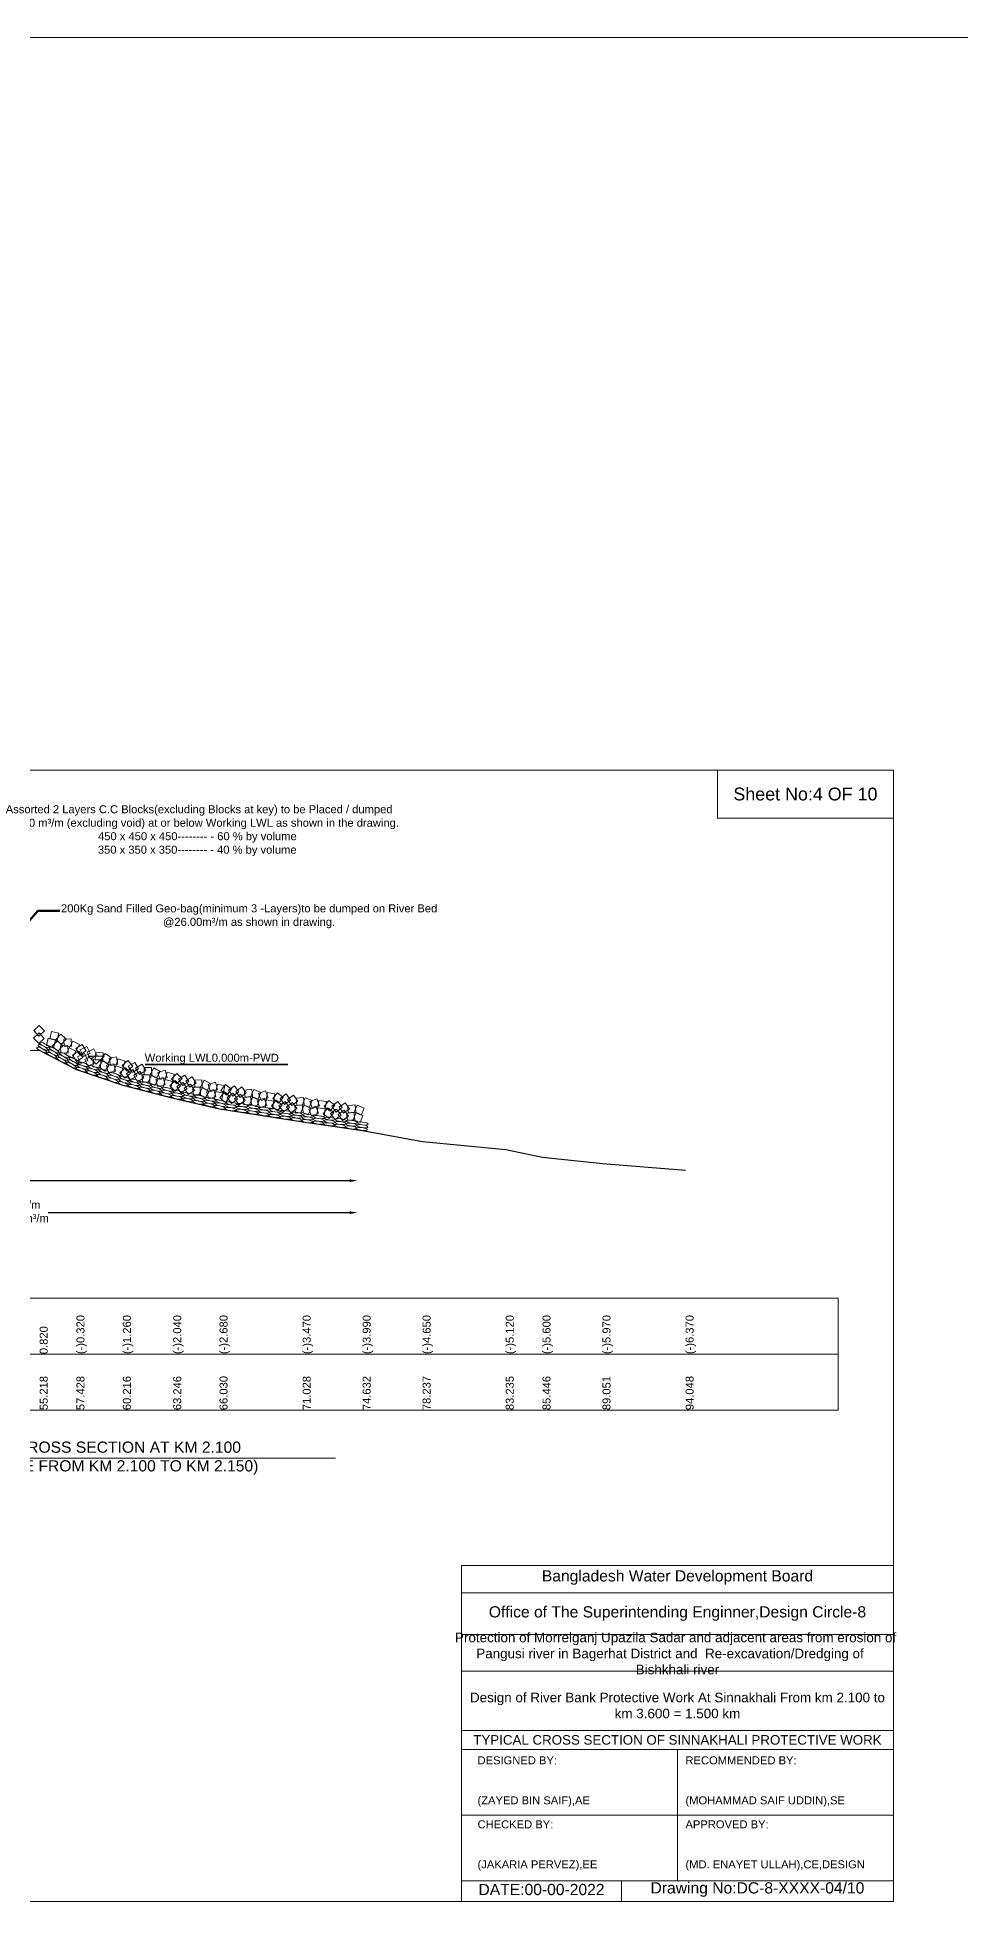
# Model space of a CAD drawing. Header units: inches. Extents: x 66615 to 414904, y -29123 to 90068.
# Drawn here: x 150635 to 156407, y -23247 to -11572 of the extents above; entities that cross this region are included whole.
import ezdxf

# ---------------------------------------------------------------- set-up
doc = ezdxf.new("R2010")
doc.units = ezdxf.units.IN
doc.header["$LTSCALE"] = 7
doc.header["$MEASUREMENT"] = 0
doc.header["$PDMODE"] = 3
for name, color, linetype, lineweight in [('Cross section Data Border', 7, 'Continuous', 9), ('Cross Section Labels', 7, 'Continuous', 9), ('Existing_Bed_Level for Xsection', 7, 'Continuous', 25), ('Long Section Labels', 7, 'Continuous', 9)]:
    doc.layers.add(name, color=color, linetype=linetype, lineweight=lineweight)
doc.styles.get("Standard").update_dxf_attribs({"font": 'arial.ttf'})
doc.dimstyles.new('Appron Lebeling Style', dxfattribs={"dimtxt": 50, "dimasz": 50, "dimexe": 0.18, "dimexo": 0.0625, "dimgap": 0.09, "dimtad": 0, "dimtih": 1, "dimtoh": 1, "dimdec": 4, "dimzin": 0, "dimdsep": 46, "dimtxsty": 'Standard', "dimcen": 0.09, "dimse1": 1, "dimse2": 1, "dimadec": 0, "dimazin": 0, "dimtfac": 1, "dimtdec": 4, "dimtofl": 0, "dimtmove": 0, "dimatfit": 3, "dimfxl": 1, "dimtolj": 1, "dimtzin": 0, "dimarcsym": 0})
doc.dimstyles.get("Standard").update_dxf_attribs({"dimtxt": 0.18, "dimasz": 0.18, "dimexe": 0.18, "dimexo": 0.0625, "dimgap": 0.09, "dimtad": 0, "dimtih": 1, "dimtoh": 1, "dimdec": 4, "dimzin": 0, "dimdsep": 46, "dimtxsty": 'Standard', "dimcen": 0.09, "dimadec": 0, "dimazin": 0, "dimtfac": 1, "dimtdec": 4, "dimtofl": 0, "dimtmove": 0, "dimatfit": 3, "dimfxl": 1, "dimtolj": 1, "dimtzin": 0, "dimarcsym": 0})

# ---------------------------------------------------------------- blocks, each defined once
blk = doc.blocks.new('*D1')
at = {"layer": 'Cross Section Labels', "color": 0, "lineweight": -2}
for p, q in [((148106, -18717), (150223, -18717)), ((152587, -18717), (150470, -18717))]:
    blk.add_line(p, q, dxfattribs=at)
at = {"layer": 'Cross Section Labels', "color": 0}
for points in [[(148106, -18708), (148106, -18725), (148056, -18717)], [(152587, -18708), (152587, -18725), (152637, -18717)]]:
    blk.add_solid(points, dxfattribs=at)
at = {"layer": 'Defpoints', "color": 0}
for p in [(148056, -17989), (152637, -18399), (152637, -18717)]:
    blk.add_point(p, dxfattribs=at)
at = {"layer": 'Cross Section Labels', "color": 0, "insert": (150347, -18717), "char_height": 50, "attachment_point": 5}
blk.add_mtext('\\A1;48.00 m', dxfattribs=at)
blk = doc.blocks.new('*D2')
at = {"layer": 'Cross Section Labels', "color": 0, "lineweight": -2}
for p, q in [((148106, -18917), (149991, -18917)), ((152587, -18917), (150702, -18917))]:
    blk.add_line(p, q, dxfattribs=at)
at = {"layer": 'Cross Section Labels', "color": 0}
for points in [[(148106, -18908), (148106, -18925), (148056, -18917)], [(152587, -18908), (152587, -18925), (152637, -18917)]]:
    blk.add_solid(points, dxfattribs=at)
at = {"layer": 'Defpoints', "color": 0}
for p in [(148056, -17989), (152637, -18399), (152637, -18917)]:
    blk.add_point(p, dxfattribs=at)
at = {"layer": 'Cross Section Labels', "color": 0, "insert": (150347, -18917), "char_height": 50, "attachment_point": 5}
blk.add_mtext('\\A1;Block @22.00 m³/m ^JGoo Bag @26.00 m³/m ', dxfattribs=at)

msp = doc.modelspace()

# ---------------------------------------------------------------- linework, layer by layer
at = {"layer": 'Cross section Data Border'}
msp.add_lwpolyline([(146086.86937, -19451.00002), (155641.33263, -19451.00002), (155641.33263, -20151.00002), (146086.86937, -20151.00002)], close=True, dxfattribs=at)
msp.add_lwpolyline([(146086.86937, -19801.00002), (155641.33263, -19801.00002)], dxfattribs=at)
at = {"layer": 'Cross Section Labels'}
for points in [[(145986.86937, -16151.00002), (155986.86937, -16151.00002), (155986.86937, -23222.00002), (145986.86937, -23222.00002)], [(154886.86937, -16151.00002), (155986.86937, -16151.00002), (155986.86937, -16451.00002), (154886.86937, -16451.00002)], [(151001.64557, -17988.52002), (151051.64557, -17938.52002), (150951.64557, -17938.52002)]]:
    msp.add_lwpolyline(points, close=True, dxfattribs=at)
for points in [[(149474.86937, -20451.00002), (150986.86937, -20451.00002), (152498.86937, -20451.00002)], [(153286.86937, -23222.00002), (153286.86937, -21122.00002), (155986.86937, -21122.00002)], [(153286.86937, -21292.00002), (155986.86937, -21292.00002)], [(153286.86937, -21552.00002), (155986.86937, -21552.00002)], [(153286.86937, -21782.00002), (155986.86937, -21782.00002)], [(153286.86937, -22152.00002), (155986.86937, -22152.00002)], [(153286.86937, -22272.00002), (155986.86937, -22272.00002)], [(154636.86937, -22272.00002), (154636.86937, -23092.00002)], [(153286.86937, -22682.00002), (155986.86937, -22682.00002)], [(153286.86937, -23092.00002), (155986.86937, -23092.00002)], [(154286.86937, -23092.00002), (154286.86937, -23222.00002)]]:
    msp.add_lwpolyline(points, dxfattribs=at)
at = {"layer": 'Existing_Bed_Level for Xsection'}
for points in [[(150274.72033, -17892.84002), (150649.51545, -17903.24002), (150879.40384, -18021.80002), (151169.36216, -18119.56002), (151484.4069, -18200.68002), (151774.02016, -18267.24002), (152293.79836, -18349.40002), (152668.64236, -18403.48002), (153043.49864, -18472.12002), (153563.26862, -18521.00002), (153793.24185, -18570.92002), (154168.1263, -18609.40002), (154687.84682, -18651.00002)], [(151309.79256, -17988.52002), (152201.34043, -17988.52002)], [(151309.85693, -17991.32802), (152201.35737, -17991.32802)]]:
    msp.add_lwpolyline(points, dxfattribs=at)
at = {"layer": 'Long Section Labels'}
for points in [[(91231.23993, -11571.79148), (254043.28809, -11571.79148), (254043.28809, -29123.34064), (91231.23993, -29123.34064)], [(150679.04705, -17780.75886), (150646.87156, -17746.77388), (150612.88659, -17778.94936), (150645.06207, -17812.93434)], [(150677.74892, -17827.54085), (150645.57343, -17793.55588), (150611.58846, -17825.73136), (150643.76394, -17859.71633)], [(150747.79081, -17835.66689), (150702.05986, -17825.72105), (150692.11401, -17871.452), (150737.84497, -17881.39785)], [(150769.24214, -17794.07266), (150723.51119, -17784.12681), (150713.56535, -17829.85777), (150759.2963, -17839.80361)], [(150794.60231, -17873.44783), (150759.9837, -17841.95511), (150728.49098, -17876.57373), (150763.10959, -17908.06645)], [(150816.05365, -17831.8536), (150781.43503, -17800.36088), (150749.94231, -17834.97949), (150784.56092, -17866.47221)], [(150846.87067, -17830.39769), (150800.12202, -17832.58942), (150802.31375, -17879.33807), (150849.0624, -17877.14634)], [(150897.70923, -17866.24776), (150856.115, -17844.79643), (150834.66366, -17886.39066), (150876.2579, -17907.842)], [(150825.41934, -17871.99192), (150778.67069, -17874.18365), (150780.86242, -17920.9323), (150827.61107, -17918.74058)], [(150876.2579, -17907.842), (150834.66366, -17886.39066), (150813.21233, -17927.9849), (150854.80656, -17949.43623)], [(150918.66881, -17946.38468), (150893.34924, -17907.02531), (150853.98988, -17932.34488), (150879.30945, -17971.70424)], [(150940.12015, -17904.79044), (150914.80058, -17865.43108), (150875.44122, -17890.75065), (150900.76078, -17930.11001)], [(150928.78504, -17922.85854), (150886.84597, -17943.62763), (150907.61505, -17985.56669), (150949.55412, -17964.79761)], [(150943.73682, -17878.51123), (150901.79775, -17899.28031), (150922.56684, -17941.21938), (150964.5059, -17920.45029)], [(150993.90985, -17979.72442), (150973.10738, -17937.8019), (150931.18487, -17958.60438), (150951.98734, -18000.52689)], [(151008.86163, -17935.3771), (150988.05916, -17893.45459), (150946.13665, -17914.25707), (150966.93912, -17956.17958)], [(151031.72549, -17962.24038), (150985.01887, -17959.28537), (150982.06386, -18005.99198), (151028.77047, -18008.94699)], [(151046.67727, -17917.89306), (150999.97065, -17914.93805), (150997.01564, -17961.64467), (151043.72225, -17964.59968)], [(151083.68662, -17992.55138), (151044.72541, -17966.62333), (151018.79735, -18005.58454), (151057.75856, -18031.51259)], [(151098.6384, -17948.20407), (151059.67719, -17922.27601), (151033.74913, -17961.23722), (151072.71034, -17987.16528)], [(151128.88595, -17942.12999), (151082.99865, -17951.32755), (151092.19621, -17997.21486), (151138.08351, -17988.0173)], [(151184.53794, -17969.92644), (151140.19063, -17954.97466), (151125.23885, -17999.32198), (151169.58616, -18014.27376)], [(151232.2631, -18001.65235), (151201.31207, -17966.5486), (151166.20832, -17997.49963), (151197.15935, -18032.60338)], [(151243.97056, -17977.3389), (151203.66204, -18001.11836), (151227.44151, -18041.42689), (151267.75003, -18017.64742)], [(151113.93417, -17986.47731), (151068.04687, -17995.67487), (151077.24443, -18041.56218), (151123.13173, -18032.36461)], [(151169.58616, -18014.27376), (151125.23885, -17999.32198), (151110.28707, -18043.66929), (151154.63438, -18058.62107)], [(151217.31132, -18045.99966), (151186.36029, -18010.89591), (151151.25653, -18041.84694), (151182.20757, -18076.9507)], [(151232.3008, -18022.6606), (151191.99228, -18046.44007), (151215.77175, -18086.74859), (151256.08027, -18062.96912)], [(151301.40854, -18074.61336), (151277.59698, -18034.32379), (151237.30741, -18058.13535), (151261.11897, -18098.42492)], [(151313.0783, -18029.29166), (151289.26674, -17989.00208), (151248.97717, -18012.81364), (151272.78873, -18053.10322)], [(151337.84482, -18054.41159), (151291.04715, -18054.87897), (151291.51454, -18101.67664), (151338.31221, -18101.20925)], [(151349.51458, -18009.08988), (151302.71691, -18009.55727), (151303.1843, -18056.35494), (151349.98197, -18055.88755)], [(151391.88281, -18080.84287), (151351.13038, -18057.83245), (151328.11996, -18098.58488), (151368.87239, -18121.5953)], [(151403.55257, -18035.52116), (151362.80014, -18012.51075), (151339.78972, -18053.26318), (151380.54215, -18076.27359)], [(151421.60538, -18072.57379), (151376.51324, -18085.10134), (151389.04079, -18130.19347), (151434.13292, -18117.66593)], [(151433.27514, -18027.25209), (151388.183, -18039.77964), (151400.71055, -18084.87177), (151445.80268, -18072.34423)], [(151479.14052, -18096.22742), (151433.81882, -18084.55766), (151422.14906, -18129.87936), (151467.47076, -18141.54912)], [(151490.81028, -18050.90572), (151445.48858, -18039.23596), (151433.81882, -18084.55766), (151479.14052, -18096.22742)], [(151529.0573, -18124.37949), (151495.62282, -18091.63234), (151462.87568, -18125.06682), (151496.31016, -18157.81397)], [(151540.72706, -18079.05778), (151507.29258, -18046.31064), (151474.54544, -18079.74512), (151507.97992, -18112.49226)], [(151557.49787, -18057.06992), (151517.82395, -18081.8937), (151542.64773, -18121.56762), (151582.32165, -18096.74385)], [(151627.93849, -18107.20064), (151603.08313, -18067.5465), (151563.42899, -18092.40186), (151588.28435, -18132.056)], [(151663.8349, -18086.05444), (151617.06539, -18087.74351), (151618.75446, -18134.51302), (151665.52397, -18132.82395)], [(151718.54456, -18111.06583), (151677.20524, -18089.12726), (151655.26667, -18130.46658), (151696.60599, -18152.40515)], [(151547.0154, -18102.68086), (151507.34148, -18127.50464), (151532.16526, -18167.17856), (151571.83918, -18142.35478)], [(151617.45602, -18152.81158), (151592.60065, -18113.15744), (151552.94651, -18138.0128), (151577.80188, -18177.66694)], [(151653.35242, -18131.66538), (151606.58291, -18133.35444), (151608.27198, -18180.12395), (151655.04149, -18178.43489)], [(151708.06208, -18156.67677), (151666.72277, -18134.7382), (151644.7842, -18176.07752), (151686.12352, -18198.01608)], [(151737.55863, -18147.63448), (151692.80895, -18161.33507), (151706.50953, -18206.08475), (151751.25921, -18192.38416)], [(151748.0411, -18102.02355), (151703.29142, -18115.72413), (151716.99201, -18160.47381), (151761.74169, -18146.77323)], [(151795.69173, -18169.77786), (151750.08079, -18159.29539), (151739.59831, -18204.90632), (151785.20925, -18215.3888)], [(151806.1742, -18124.16692), (151760.56326, -18113.68445), (151750.08079, -18159.29539), (151795.69173, -18169.77786)], [(151841.27549, -18191.79114), (151804.87833, -18162.37198), (151775.45917, -18198.76914), (151811.85633, -18228.1883)], [(151848.58232, -18145.56506), (151812.18516, -18116.1459), (151782.76601, -18152.54306), (151819.16317, -18181.96222)], [(151859.77313, -18169.90226), (151821.90869, -18197.40725), (151849.41368, -18235.27169), (151887.27812, -18207.7667)], [(151867.07997, -18123.67619), (151829.21553, -18151.18117), (151856.72051, -18189.04561), (151894.58495, -18161.54063)], [(151933.50831, -18215.04751), (151905.97318, -18177.20498), (151868.13065, -18204.74011), (151895.66578, -18242.58264)], [(151940.81514, -18168.82143), (151913.28002, -18130.97891), (151875.43749, -18158.51404), (151902.97262, -18196.35656)], [(151967.85829, -18191.47225), (151921.31716, -18196.38792), (151926.23283, -18242.92904), (151972.77395, -18238.01338)], [(151975.16512, -18145.24618), (151928.624, -18150.16184), (151933.53966, -18196.70297), (151980.08079, -18191.7873)], [(152024.16495, -18212.6448), (151981.40895, -18193.61417), (151962.37832, -18236.37017), (152005.13432, -18255.4008)], [(152031.47178, -18166.41872), (151988.71579, -18147.3881), (151969.68516, -18190.14409), (152012.44115, -18209.17472)], [(152052.96643, -18201.58663), (152009.27002, -18218.3456), (152026.02899, -18262.04202), (152069.7254, -18245.28304)], [(152060.27327, -18155.36055), (152016.57685, -18172.11952), (152033.33582, -18215.81594), (152077.03224, -18199.05697)], [(152112.49024, -18219.66154), (152066.26417, -18212.3547), (152058.95733, -18258.58078), (152105.18341, -18265.88761)], [(152119.79708, -18173.43546), (152073.571, -18166.12862), (152066.26417, -18212.3547), (152112.49024, -18219.66154)], [(152164.85802, -18242.93899), (152128.46086, -18213.51984), (152099.0417, -18249.917), (152135.43886, -18279.33615)], [(152172.16486, -18196.71292), (152135.7677, -18167.29376), (152106.34854, -18203.69092), (152142.7457, -18233.11008)], [(152190.6625, -18174.82404), (152152.79806, -18202.32903), (152180.30305, -18240.19347), (152218.16749, -18212.68848)], [(152264.39768, -18219.96929), (152236.86255, -18182.12676), (152199.02003, -18209.66189), (152226.55515, -18247.50442)], [(152298.74766, -18196.39403), (152252.20653, -18201.3097), (152257.1222, -18247.85082), (152303.66332, -18242.93516)], [(152353.27094, -18216.75251), (152310.26219, -18198.30019), (152291.80987, -18241.30893), (152334.81861, -18259.76126)], [(152381.92068, -18205.30695), (152338.45424, -18222.65366), (152355.80094, -18266.1201), (152399.26739, -18248.77339)], [(152183.35567, -18221.05012), (152145.49123, -18248.5551), (152172.99621, -18286.41954), (152210.86065, -18258.91456)], [(152257.09084, -18266.19537), (152229.55571, -18228.35284), (152191.71319, -18255.88797), (152219.24832, -18293.73049)], [(152291.44082, -18242.62011), (152244.8997, -18247.53577), (152249.81536, -18294.0769), (152296.35649, -18289.16123)], [(152346.58814, -18263.07292), (152303.57939, -18244.6206), (152285.12707, -18287.62934), (152328.13581, -18306.08166)], [(152375.23788, -18251.62736), (152331.77144, -18268.97406), (152349.11814, -18312.44051), (152392.58459, -18295.0938)], [(152435.00002, -18268.89793), (152388.67962, -18262.21513), (152381.99682, -18308.53554), (152428.31722, -18315.21834)], [(152441.68282, -18222.57752), (152395.36242, -18215.89472), (152388.67962, -18262.21513), (152435.00002, -18268.89793)], [(152487.67694, -18291.46707), (152450.88637, -18262.54142), (152421.96071, -18299.33199), (152458.75129, -18328.25765)], [(152494.35974, -18245.14667), (152457.56917, -18216.22101), (152428.64351, -18253.01159), (152465.43409, -18281.93724)], [(152505.87773, -18269.33074), (152468.38764, -18297.34384), (152496.40074, -18334.83392), (152533.89083, -18306.82083)], [(152512.56053, -18223.01034), (152475.07045, -18251.02343), (152503.08354, -18288.51352), (152540.57363, -18260.50042)], [(152580.215, -18313.47755), (152552.17205, -18276.00978), (152514.70429, -18304.05272), (152542.74723, -18341.52049)], [(152586.8978, -18267.15714), (152558.85486, -18229.68937), (152521.38709, -18257.73232), (152549.43003, -18295.20008)], [(152614.24393, -18289.44122), (152567.77333, -18294.98405), (152573.31617, -18341.45466), (152619.78677, -18335.91182)], [(152620.92673, -18243.12081), (152574.45613, -18248.66364), (152579.99897, -18295.13425), (152626.46957, -18289.59141)], [(152670.83099, -18309.85253), (152627.82225, -18291.4002), (152609.36993, -18334.40895), (152652.37867, -18352.86127)], [(152677.51379, -18263.53212), (152634.50505, -18245.0798), (152616.05273, -18288.08854), (152659.06147, -18306.54086)]]:
    msp.add_lwpolyline(points, close=True, dxfattribs=at)
for centre, major_axis in [((150678.64695, -17868.53207), (30.76125, -15.86445)), ((150662.43927, -17899.95882), (30.76125, -15.86445)), ((150670.54311, -17884.24545), (30.76125, -15.86445)), ((150723.96177, -17931.68773), (30.76125, -15.86445)), ((150732.06561, -17915.97435), (30.76125, -15.86445)), ((150740.16944, -17900.26097), (30.76125, -15.86445)), ((150785.48426, -17963.41663), (30.76125, -15.86445)), ((150793.5881, -17947.70326), (30.76125, -15.86445)), ((150801.69194, -17931.98988), (30.76125, -15.86445)), ((150847.00676, -17995.14554), (30.76125, -15.86445)), ((150855.11059, -17979.43216), (30.76125, -15.86445)), ((150863.21443, -17963.71878), (30.76125, -15.86445)), ((150920.25805, -17988.92955), (32.7973, -11.05767)), ((150908.96115, -18022.43641), (32.7973, -11.05767)), ((150914.6096, -18005.68298), (32.7973, -11.05767)), ((150974.55575, -18044.55176), (32.7973, -11.05767)), ((150980.2042, -18027.79833), (32.7973, -11.05767)), ((150985.85265, -18011.0449), (32.7973, -11.05767)), ((151040.15035, -18066.6671), (32.7973, -11.05767)), ((151045.79881, -18049.91367), (32.7973, -11.05767)), ((151051.44726, -18033.16024), (32.7973, -11.05767)), ((151105.74496, -18088.78245), (32.7973, -11.05767)), ((151111.39341, -18072.02902), (32.7973, -11.05767)), ((151117.04186, -18055.27559), (32.7973, -11.05767)), ((151171.33956, -18110.89779), (32.7973, -11.05767)), ((151176.98801, -18094.14436), (32.7973, -11.05767)), ((151182.63647, -18077.39093), (32.7973, -11.05767)), ((151246.55401, -18093.79422), (33.51792, -8.63044)), ((151237.73685, -18128.03729), (33.51792, -8.63044)), ((151242.14543, -18110.91575), (33.51792, -8.63044)), ((151304.77269, -18145.29816), (33.51792, -8.63044)), ((151309.18126, -18128.17662), (33.51792, -8.63044)), ((151313.58984, -18111.05509), (33.51792, -8.63044)), ((151371.80852, -18162.55903), (33.51792, -8.63044)), ((151376.2171, -18145.4375), (33.51792, -8.63044)), ((151380.62567, -18128.31596), (33.51792, -8.63044)), ((151438.84435, -18179.8199), (33.51792, -8.63044)), ((151443.25293, -18162.69837), (33.51792, -8.63044)), ((151447.66151, -18145.57684), (33.51792, -8.63044)), ((151505.77889, -18196.52135), (33.73182, -7.75237)), ((151509.73894, -18179.29055), (33.73182, -7.75237)), ((151513.69899, -18162.05975), (33.73182, -7.75237)), ((151573.24254, -18212.0261), (33.73182, -7.75237)), ((151577.20259, -18194.7953), (33.73182, -7.75237)), ((151581.16263, -18177.5645), (33.73182, -7.75237)), ((151644.66623, -18210.30005), (33.73182, -7.75237)), ((151648.62628, -18193.06925), (33.73182, -7.75237)), ((151712.12988, -18225.80479), (33.73182, -7.75237)), ((151716.08993, -18208.57399), (33.73182, -7.75237)), ((151783.55357, -18224.07874), (33.73182, -7.75237)), ((151640.70619, -18227.53085), (33.73182, -7.75237)), ((151708.16983, -18243.03559), (33.73182, -7.75237)), ((151775.63348, -18258.54034), (33.73182, -7.75237)), ((151779.59352, -18241.30954), (33.73182, -7.75237)), ((151843.40219, -18269.2573), (34.18675, -5.40381)), ((151846.16255, -18251.79412), (34.18675, -5.40381)), ((151848.92291, -18234.33093), (34.18675, -5.40381)), ((151911.7757, -18280.06492), (34.18675, -5.40381)), ((151914.53606, -18262.60174), (34.18675, -5.40381)), ((151917.29642, -18245.13856), (34.18675, -5.40381)), ((151980.1492, -18290.87255), (34.18675, -5.40381)), ((151982.90956, -18273.40936), (34.18675, -5.40381)), ((151985.66992, -18255.94618), (34.18675, -5.40381)), ((152048.5227, -18301.68017), (34.18675, -5.40381)), ((152051.28306, -18284.21699), (34.18675, -5.40381)), ((152054.04342, -18266.7538), (34.18675, -5.40381)), ((152116.89621, -18312.48779), (34.18675, -5.40381)), ((152119.65657, -18295.02461), (34.18675, -5.40381)), ((152122.41693, -18277.56143), (34.18675, -5.40381)), ((152185.26971, -18323.29542), (34.18675, -5.40381)), ((152188.03007, -18305.83223), (34.18675, -5.40381)), ((152190.79043, -18288.36905), (34.18675, -5.40381)), ((152253.64321, -18334.10304), (34.18675, -5.40381)), ((152256.40357, -18316.63986), (34.18675, -5.40381)), ((152259.16393, -18299.17667), (34.18675, -5.40381)), ((152324.47822, -18327.03172), (34.25651, -4.9423)), ((152327.00284, -18309.5329), (34.25651, -4.9423)), ((152392.99125, -18336.91632), (34.25651, -4.9423)), ((152395.51587, -18319.4175), (34.25651, -4.9423)), ((152464.0289, -18329.30211), (34.25651, -4.9423)), ((152532.54193, -18339.18671), (34.25651, -4.9423)), ((152321.95361, -18344.53054), (34.25651, -4.9423)), ((152390.46664, -18354.41514), (34.25651, -4.9423)), ((152458.97967, -18364.29975), (34.25651, -4.9423)), ((152461.50428, -18346.80093), (34.25651, -4.9423)), ((152527.4927, -18374.18435), (34.25651, -4.9423)), ((152530.01731, -18356.68553), (34.25651, -4.9423)), ((152596.00573, -18384.06896), (34.25651, -4.9423)), ((152598.53034, -18366.57014), (34.25651, -4.9423)), ((152601.05495, -18349.07132), (34.25651, -4.9423)), ((152664.51876, -18393.95356), (34.25651, -4.9423)), ((152667.04337, -18376.45474), (34.25651, -4.9423)), ((152669.56798, -18358.95592), (34.25651, -4.9423))]:
    msp.add_ellipse(centre, major_axis=major_axis, ratio=0.255, dxfattribs=at)

# ---------------------------------------------------------------- texts
at = {"layer": 'Cross Section Labels'}
for s, p in [('@22.00 m³/m (excluding void) at or below Working LWL as shown in the drawing.', (150375.25779, -16504.90498)), (' Assorted 2 Layers C.C Blocks(excluding Blocks at key) to be Placed / dumped', (150417.83964, -16420.65077)), ('450 x 450 x 450-------- - 60 %%% by volume', (151014.32668, -16589.09097)), ('350 x 350 x 350-------- - 40 %%% by volume', (151013.30349, -16673.27696)), ('200Kg Sand Filled Geo-bag(minimum 3 -Layers)to be dumped on River Bed', (150782.68633, -17040.00729)), ('@26.00m³/m as shown in drawing.', (151420.52739, -17124.2615))]:
    msp.add_text(s, height=50, dxfattribs=at).set_placement(p)
for s, insert, char_height, attachment_point in [('Sheet No:4 OF 10', (155436.86937, -16301.00002), 80, 5), ('Working LWL0.000m-PWD', (151306.2412, -17988.52002), 50, 7), ('TYPICAL CROSS SECTION AT KM 2.100^J( APPLICABLE FROM KM 2.100 TO KM 2.150)', (150986.86937, -20451.00002), 70, 5), ('Bangladesh Water Development Board', (154636.86937, -21197.00002), 70, 5), ('Office of The Superintending Enginner,Design Circle-8', (154636.86937, -21422.00002), 70, 5)]:
    msp.add_mtext(s, dxfattribs=dict(at, insert=insert, char_height=char_height, attachment_point=attachment_point))
for s, insert, char_height, width, attachment_point in [('Protection of Morrelganj Upazila Sadar and adjacent areas from erosion of  Pangusi river in Bagerhat District and  Re-excavation/Dredging of     Bishkhali river', (154636.86937, -21672.00002), 60, 2800, 5), ('Design of River Bank Protective Work At Sinnakhali From km 2.100 to km 3.600 = 1.500 km', (154636.86937, -21997.00002), 60, 2700, 5), ('TYPICAL CROSS SECTION OF SINNAKHALI PROTECTIVE WORK', (154636.86937, -22212.00002), 59.5765532, 2800, 5), ('DESIGNED BY:^J^J^J(ZAYED BIN SAIF),AE', (153386.86937, -22472.00002), 50, 1400, 4), ('RECOMMENDED BY:^J^J^J(MOHAMMAD SAIF UDDIN),SE', (154686.86937, -22472.00002), 50, 1400, 4), ('CHECKED BY:^J^J^J(JAKARIA PERVEZ),EE', (153386.86937, -22872.00002), 50, 1400, 4), ('APPROVED BY:^J^J^J(MD. ENAYET ULLAH),CE,DESIGN', (154686.86937, -22872.00002), 50, 1400, 4), ('DATE:00-00-2022', (153786.86937, -23147.00002), 70, 1400, 5), ('Drawing No:DC-8-XXXX-04/10', (155136.86937, -23147.00002), 70, 2200, 5)]:
    msp.add_mtext(s, dxfattribs=dict(at, insert=insert, char_height=char_height, width=width, attachment_point=attachment_point))
at = {"layer": 'Long Section Labels', "char_height": 50, "attachment_point": 1, "rotation": 90}
for s, insert in [('(-)0.320', (150879.40384, -19801.00002)), ('(-)1.260', (151169.36216, -19801.00002)), ('(-)2.040', (151484.4069, -19801.00002)), ('(-)2.680', (151774.02016, -19801.00002)), ('(-)3.470', (152293.79836, -19801.00002)), ('(-)3.990', (152668.64236, -19801.00002)), ('(-)4.650', (153043.49864, -19801.00002)), ('(-)5.120', (153563.26862, -19801.00002)), ('(-)5.600', (153793.24185, -19801.00002)), ('(-)5.970', (154168.1263, -19801.00002)), ('(-)6.370', (154687.84682, -19801.00002)), ('0.820', (150649.51545, -19801.00002)), ('55.218', (150649.51545, -20151.00002)), ('57.428', (150879.40384, -20151.00002)), ('60.216', (151169.36216, -20151.00002)), ('63.246', (151484.4069, -20151.00002)), ('66.030', (151774.02016, -20151.00002)), ('71.028', (152293.79836, -20151.00002)), ('74.632', (152668.64236, -20151.00002)), ('78.237', (153043.49864, -20151.00002)), ('83.235', (153563.26862, -20151.00002)), ('85.446', (153793.24185, -20151.00002)), ('89.051', (154168.1263, -20151.00002)), ('94.048', (154687.84682, -20151.00002))]:
    msp.add_mtext(s, dxfattribs=dict(at, insert=insert))

# ---------------------------------------------------------------- dimensions: what is measured, and where the dimension line sits
at = {"layer": 'Cross Section Labels'}
for base, text, picture, middle in [((152636.90529, -18716.52002), '48.00 m', '*D1', (150346.67543, -18716.52002)), ((152636.90529, -18916.52002), 'Block @22.00 m³/m ^JGoo Bag @26.00 m³/m ', '*D2', (150346.67543, -18916.52002))]:
    dim = msp.add_linear_dim(base=base, p1=(148056.44557, -17988.52002), p2=(152636.90529, -18398.9012), text=text, dimstyle='Appron Lebeling Style', dxfattribs=at)
    dim.commit()
    dim.dimension.update_dxf_attribs({"geometry": picture, "text_midpoint": middle})

# ---------------------------------------------------------------- leaders
at = {"color": 0, "linetype": 'Continuous', "lineweight": -3, "ltscale": 0.5}
msp.add_leader([(149926.44648, -17853.69006), (150637.89448, -17029.93083), (150776.40987, -17029.93083)], dimstyle='Standard', override={"dimtxt": 0.9, "dimasz": 0.7, "dimclrd": 7, "dimclre": 7, "dimclrt": 7, "dimlwd": 65535, "dimlwe": 65535}, dxfattribs=at)

doc.saveas('drawing.dxf')
